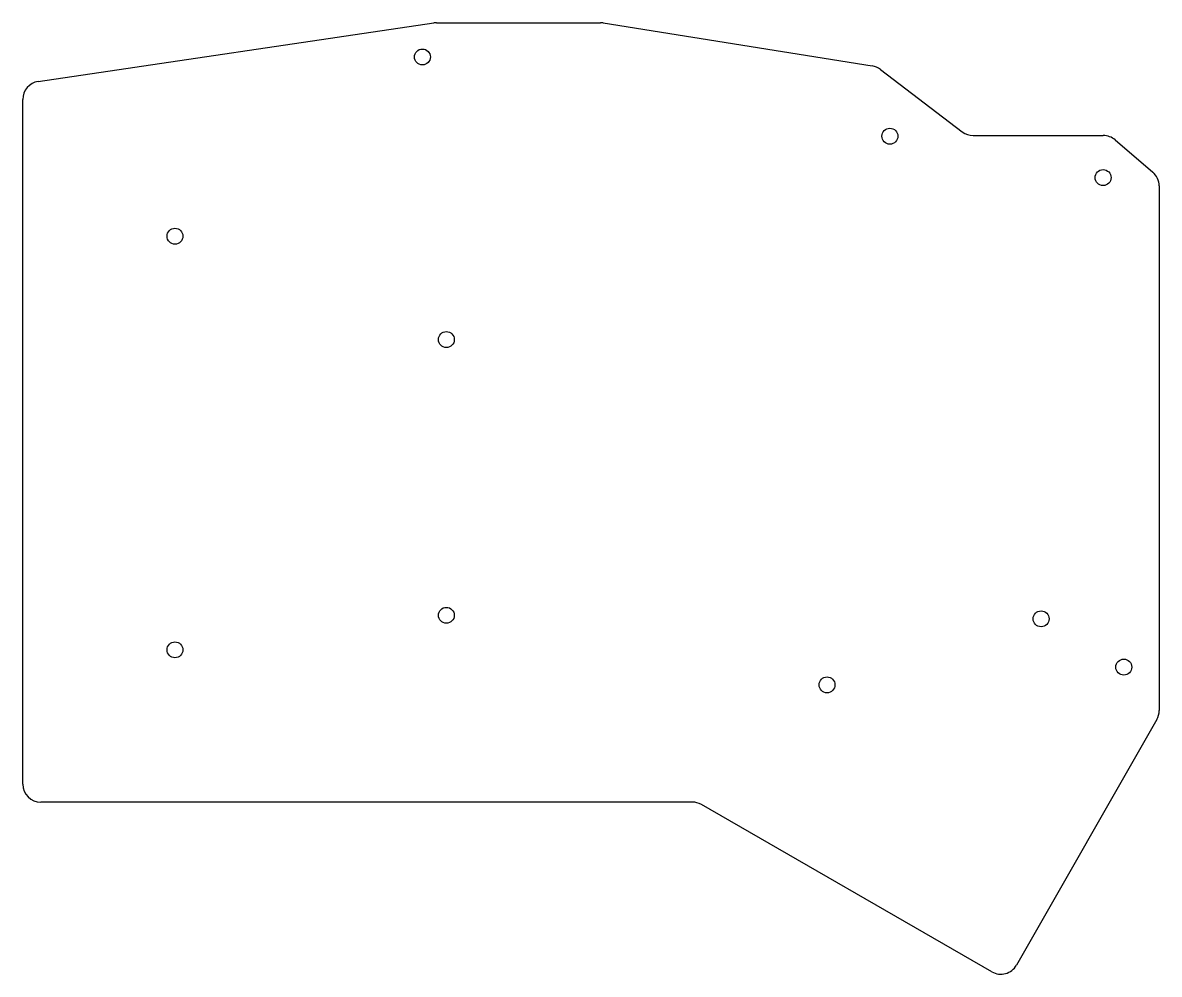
# Model space of a CAD drawing. Header units: millimetres. Extents: x 38 to 196, y -154 to -23.
import ezdxf

# ---------------------------------------------------------------- set-up
doc = ezdxf.new("R2010")
doc.units = ezdxf.units.MM

msp = doc.modelspace()

# ---------------------------------------------------------------- linework, layer by layer
for p, q in [((40.61, -31.01), (95.29, -22.91)), ((95.66, -22.88), (118.33, -22.88)), ((118.72, -22.91), (155.9, -28.84)), ((157.03, -29.33), (168.33, -37.96)), ((38.48, -128.07), (38.48, -33.48)), ((169.85, -38.47), (187.84, -38.47)), ((189.47, -39.07), (194.7, -43.53)), ((195.57, -45.43), (195.57, -117.91)), ((195.25, -119.15), (175.84, -153.1)), ((131.03, -130.57), (40.98, -130.57)), ((172.42, -154.02), (132.28, -130.91))]:
    msp.add_line(p, q)
for centre in [(93.72, -27.61), (158.34, -38.56), (187.81, -44.28), (59.52, -52.38), (97.03, -66.66), (97.03, -104.76), (179.24, -105.24), (59.52, -109.53), (190.67, -111.91), (149.65, -114.37)]:
    msp.add_circle(centre, 1.1)
for centre, start, end in [((95.66, -25.38), 90, 98.4263), ((118.33, -25.38), 80.9355, 90), ((155.51, -31.31), 52.6373, 80.9355), ((40.98, -33.48), 98.4263, 180), ((169.85, -35.97), 232.6373, 270), ((187.84, -40.97), 49.5306, 90), ((193.07, -45.43), 0, 49.5306), ((193.07, -117.91), 330.2428, 0), ((40.98, -128.07), 180, 270), ((131.03, -133.07), 60.0678, 90), ((173.67, -151.85), 240.0678, 330.2428)]:
    msp.add_arc(centre, 2.5, start, end)

doc.saveas('drawing.dxf')
